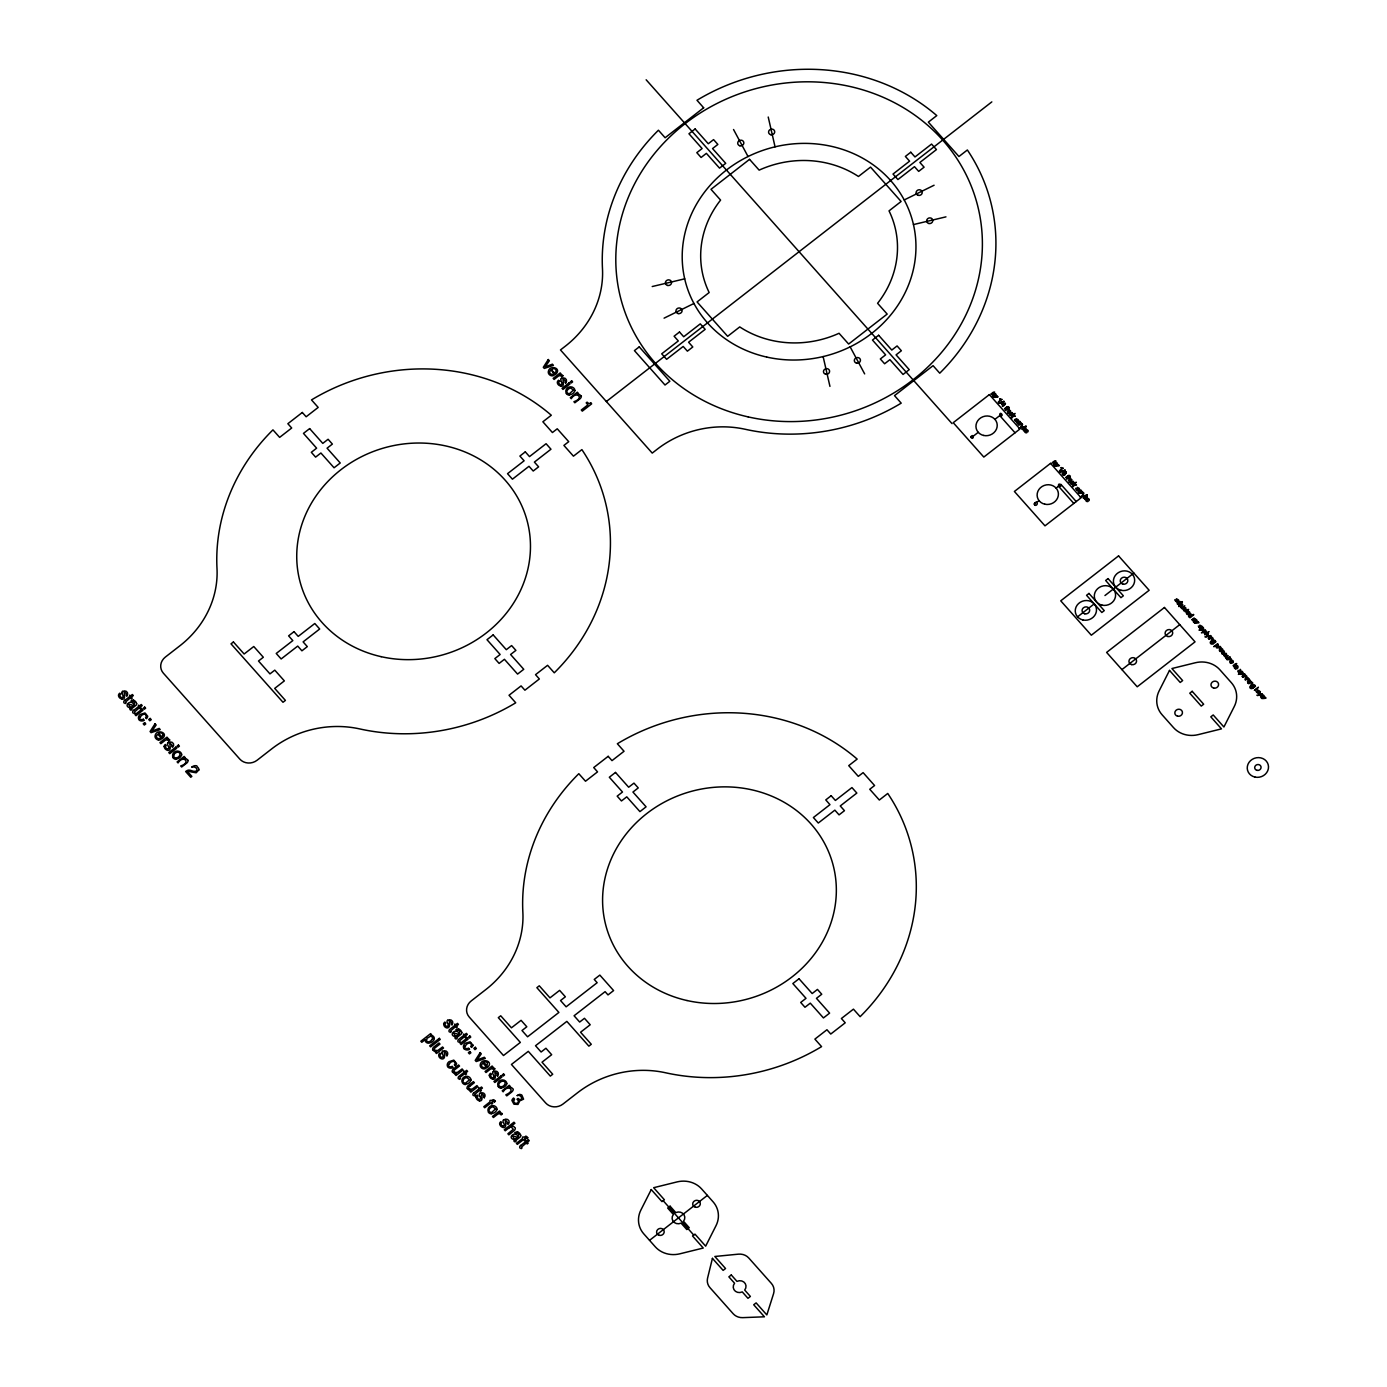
<?xml version="1.0" encoding="UTF-8"?>
<svg xmlns="http://www.w3.org/2000/svg" width="1387" height="1387" viewBox="0 0 1387 1387"><rect width="100%" height="100%" fill="white"/><g stroke="black" fill="none" stroke-linecap="round" stroke-linejoin="round"><path stroke-width="1.5" d="M1223.923 653.468L1222.086 654.075L1221.808 651.942M1240.29 671.845L1238.383 672.418L1238.158 670.32M1251.334 686.409L1252.756 687.675L1250.71 687.519M1184.047 608.39L1185.66 607.627L1186.093 609.587M1066.17 472.69L1064.661 472.135L1065.909 473.088M1070.088 478.74L1069.134 477.874L1066.482 479L1070.348 475.984L1069.55 477.527M1221.878 652.861L1222.675 653.797M1224.027 655.132L1224.808 656.19M1238.227 671.239L1239.024 672.175M1211.753 641.765L1213.174 643.169L1211.128 643.013M125.506 702.03L130.378 697.852L131.28 698.857L132.233 698.112L131.349 697.106L133.308 695.58L132.354 694.523L130.395 696.049L129.65 695.199L129.442 696.794L124.778 700.418M134.4 712.016L139.272 707.855L140.156 708.861L141.127 708.098L140.243 707.11L142.202 705.584L141.249 704.509L139.289 706.035L138.527 705.185L138.319 706.781L133.672 710.404M474.631 1094.516L479.503 1090.338L480.405 1091.344L481.358 1090.598L480.474 1089.593L482.433 1088.067L481.48 1087.009L479.521 1088.535L478.775 1087.685L478.567 1089.28L473.903 1092.904M521.425 1147.136L526.314 1142.957L527.199 1143.963L528.17 1143.217L527.285 1142.212L529.245 1140.686L528.291 1139.629L526.332 1141.154L525.569 1140.305L525.361 1141.9L520.714 1145.523M1008.904 409.997L1007.968 409.113L1005.298 410.223L1009.164 407.223L1008.384 408.766M1064.054 472.1L1066.343 471.684L1065.701 473.782M1065.199 474.285C1064.384 477.631 1059.599 472.551 1064.106 472.534M1180.666 602.582L1182.053 601.577M1192.04 615.36L1193.427 614.372M1183.25 609.292L1184.03 610.367M1200.847 629.542L1199.044 630.166L1202.962 627.115M1203.222 632.212L1201.419 632.836L1205.338 629.785M1215.532 646.065L1213.746 646.689L1217.665 643.637M1240.186 673.77L1238.4 674.394L1242.319 671.36M198.757 769.976L196.191 772.784L191.198 771.935A5.531 5.063 -15.6 0 0 187.765 771.553M1189.283 613.019L1187.653 612.135L1189.231 613.106M1222.224 650.07L1220.647 649.133L1222.19 650.156M1181.065 606.691C1181.343 610.245 1188.902 601.629 1181.828 608.685M1226.351 657.594C1226.628 661.148 1234.17 652.531 1227.114 659.588M1020.503 427.473L1022.566 424.301L1021.491 423.711M1081.669 496.234L1083.75 493.061L1082.484 495.991L1085.778 495.367L1084.079 495.957M1206.395 636.46L1208.476 633.287L1207.21 636.217L1210.504 635.575L1206.759 636.876A7.975 7.299 -15.6 0 1 1205.684 637.188L1204.904 636.806M1258.304 694.818L1260.384 691.645L1259.119 694.575L1262.413 693.933L1260.714 694.54M1004.517 408.784L1006.615 407.102M1065.684 477.561L1067.782 475.862M1184.949 611.632L1187.047 609.933M1233.06 665.725L1235.176 664.026M1241.14 671.36L1240.377 669.332L1239.267 670.84M1008.765 410.24C1004.223 414.002 1011.955 410.101 1008.678 408.801M1069.932 479C1065.268 482.884 1073.209 478.862 1069.81 477.561M1183.163 608.512L1183.752 610.8L1185.053 609.274M1226.888 655.392L1226.212 653.346L1225.033 654.855M1212.273 639.355C1208.458 643.967 1216.104 637.76 1211.735 637.708M1246.167 677.463C1242.44 682.144 1249.843 675.902 1245.682 675.816M1248.525 680.115C1244.832 684.537 1252.305 678.572 1248.057 678.486M1251.906 683.808C1248.161 688.455 1255.547 682.265 1251.421 682.213M1224.756 653L1224.027 650.936L1222.901 652.462M1223.941 654.335L1224.582 656.658L1225.761 654.976M1016.22 421.804L1018.283 419.741L1016.03 418.579M1077.387 490.565L1079.45 488.519L1077.266 487.305M1261.858 697.592L1261.407 695.858L1263.141 697.609M125.211 703.573L126.148 702.845M133.187 705.723L132.233 706.468A2.237 2.046 -15.6 0 1 130.014 706.902L128.506 704.18L131.852 704.925A4.421 4.04 -15.6 0 0 133.169 705.758M131.748 708.618L135.787 705.48A2.219 2.028 -15.6 0 0 136.689 703.504M131.99 709.607L130.985 710.196M561.787 376.848L563.035 375.877M134.106 713.559L135.024 712.849M168.555 741.074L169.803 740.103M606.344 401.519L991.826 101.892M184.02 758.221L185.008 757.441L184.124 756.435L177.103 761.896L178.039 762.954C183.032 754.528 191.666 762.607 180.691 765.936L181.645 767.011L186.153 763.509A3.988 3.641 -15.6 0 0 188.129 760.18M993.369 392.192L990.942 394.081L994.115 393.024M997.218 395.798C987.163 398.26 1001.587 397.15 997.357 396.543M1001.986 399.369L998.241 402.282L1000.495 399.768L999.802 398.988M1006.997 406.79L1008.158 406.616L1007.378 407.223M1005.159 408.94L1006.997 407.518M972.218 437.009L978.234 432.328M994.93 419.342L1000.963 414.661M1021.387 422.966L1018.578 425.15L1022.41 424.249L1021.3 427.231L1024.612 426.589L1020.728 427.942A3.381 3.086 -15.6 0 1 1018.994 428.288M1054.536 460.969L1052.109 462.842L1055.282 461.802M1058.385 464.558C1047.22 467.471 1063.292 465.703 1058.524 465.304M1063.153 468.147L1059.408 471.06L1061.679 468.546L1060.968 467.748M1068.181 475.568L1069.342 475.377L1068.545 475.984M1066.326 477.717L1068.163 476.296M1034.529 504.764C1033.159 502.493 1037.597 501.643 1037.337 503.793C1035.742 508.006 1030.662 502.666 1039.418 501.088M1056.114 488.12L1060.916 484.375L1076.225 501.574M1082.571 491.744C1072.619 494.223 1086.749 493.096 1082.744 492.489M430.611 1035.378L431.548 1034.65L430.629 1033.627L420.833 1041.238L421.787 1042.296L425.358 1039.504A4.248 3.884 -15.6 0 0 425.22 1040.666A3.467 3.173 -15.6 0 0 429.71 1042.955L431.652 1042.157A9.969 9.12 -15.6 0 0 432.432 1041.568A5.115 4.681 -15.6 0 0 434.287 1038.984A3.676 3.363 -15.6 0 0 430.611 1035.326M450.342 1032.431L451.278 1031.72M457.363 1035.343L458.317 1034.598A4.421 4.04 -15.6 0 1 456.999 1033.766L453.688 1033.003L455.161 1035.742A2.237 2.046 -15.6 0 0 457.381 1035.361M456.878 1037.493L460.935 1034.338A2.219 2.028 -15.6 0 0 461.836 1032.379M457.138 1038.464L456.063 1039.019M459.236 1042.435L460.172 1041.706M459.513 1079.398L460.449 1078.67M469.69 1086.333L474.354 1082.71L473.383 1081.635L468.615 1085.345A3.363 3.086 -15.6 0 0 467.055 1088.57M493.703 1069.949L494.934 1068.978M1077.526 616.868L1094.204 603.9M1104.954 595.543L1133.855 573.074M474.337 1096.059L475.273 1095.331M494.344 1102.058L495.419 1101.209M511.283 1092.367L506.775 1095.869L505.822 1094.811C517.143 1089.939 507.226 1084.218 503.169 1091.812L502.233 1090.771L509.254 1085.31L510.139 1086.298L509.15 1087.079A3.953 3.606 -15.6 0 1 512.479 1088.518M517.056 1099.197L518.097 1098.383M501.106 1114.923L502.337 1113.952M1176.592 601.889L1178.569 599.947L1176.384 598.733M1178.551 604.992L1182.418 601.975M1178.742 605.894L1182.279 603.865L1178.777 606.552M508.96 1127.891L505.232 1130.786L504.296 1129.746L513.97 1122.222L514.906 1123.279L511.318 1126.071A4.074 3.728 -15.6 0 1 514.646 1127.319M1181.377 606.362C1186.249 602.652 1177.546 606.622 1181.447 607.974M1187.445 609.639L1188.607 609.465L1187.809 610.072M1185.59 611.788L1187.428 610.367M516.311 1138.259L517.264 1137.513A4.421 4.04 -15.6 0 1 515.947 1136.681L512.635 1135.918L514.109 1138.658A2.237 2.046 -15.6 0 0 516.328 1138.276M515.825 1140.409L519.882 1137.253A2.219 2.028 -15.6 0 0 520.766 1135.294M1121.927 669.609L1179.748 624.653M516.085 1141.38L515.01 1141.934M1189.925 617.787L1193.791 614.77M1194.19 617.961L1191.762 619.85L1194.935 618.793M526.921 1138.692L527.996 1137.843M1198.039 621.567C1188.364 624.029 1202.165 622.954 1198.264 622.295M521.148 1148.679L522.067 1147.951M1200.067 628.259L1202.026 626.265L1199.79 625.156M1211.77 636.997L1208.961 639.182L1211.042 638.297M1213.382 643.707L1215.931 641.713M1220.092 646.342C1209.897 648.891 1224.34 647.712 1220.231 647.088M1226.645 657.265C1231.604 653.433 1222.866 657.49 1226.715 658.877M1230.512 658.062C1220.352 660.645 1234.829 659.414 1230.616 658.808M1235.557 663.732L1236.719 663.558L1235.938 664.165M1233.719 665.881L1235.557 664.46M1245.665 675.105L1242.856 677.289L1244.937 676.405M1248.04 677.775L1245.231 679.959L1247.294 679.075M1251.369 681.502L1248.56 683.687L1250.623 682.803M1252.964 688.212L1255.512 686.218M1257.662 693.015L1259.639 691.073L1257.454 689.859M1265.117 696.967C1255.235 699.481 1269.33 698.337 1265.308 697.713M649.549 1240.342L707.37 1195.403M1016.446 420.868L1015.145 420.694M1077.664 489.594L1076.277 489.438M1176.731 601.056L1175.361 600.814M1200.206 627.444L1198.853 627.219M1257.801 692.2L1256.414 691.957M134.4 704.804L134.504 702.238A2.202 2.028 -15.6 0 0 131.834 701.701M459.53 1033.662L459.721 1031.2M518.461 1136.594L518.669 1134.115M664.078 318.16L693.968 303.458M904.22 199.953L934.092 185.234M1010.967 414.765L1009.875 413.499L1012.163 413.395M1018.786 423.572L1017.694 422.289L1019.982 422.185M1026.363 432.085L1025.27 430.82L1027.559 430.716M1072.047 483.578L1071.076 482.225L1073.33 482.173M1079.866 492.368L1078.913 491.015L1081.149 490.963M1087.443 500.898L1086.489 499.545L1088.726 499.476M1083.854 496.043L1081.895 496.702A3.381 3.086 -15.6 0 1 1080.178 497.066M1260.488 694.61L1258.529 695.286A7.975 7.299 -15.6 0 1 1257.593 695.546L1256.847 695.199M501.435 1086.749C504.712 1086.662 507.313 1081.097 502.649 1081.028M652.219 286.537L684.71 278.839M913.461 224.573L945.969 216.857M134.123 704.908C131.019 697.904 122.281 706.833 130.586 707.838M459.253 1033.766C456.323 1026.917 447.325 1035.552 455.716 1036.696A1.786 1.63 -15.6 0 0 455.231 1038.638M518.201 1136.681C515.357 1129.885 506.238 1138.502 514.664 1139.611M466.795 1077.37L469.465 1079.832L465.599 1083.091A2.375 2.167 -15.6 0 1 463.033 1080.386M1178.551 604.316C1175.292 605.009 1178.725 598.785 1180.684 602.218M1189.925 617.111C1186.544 617.735 1190.185 611.615 1192.057 615.013M1015.735 421.371L1014.573 419.498L1016.966 420.105M1077.023 490.131L1075.723 488.311L1078.132 488.865M1176.089 601.577L1174.841 599.739L1177.251 600.294M1199.478 627.947L1198.333 626.074L1200.726 626.681M1257.159 692.702L1255.911 690.882L1258.321 691.437M560.955 386.193C566.659 387.06 559.793 374.282 565.393 381.13A1.786 1.63 -15.6 0 1 564.89 382.049L565.775 383.037M122.108 699.135C127.847 699.967 120.894 687.276 126.564 694.089A1.786 1.63 -15.6 0 1 126.044 694.991L126.928 695.997M1187.601 614.181L1187.272 612.413L1188.954 614.198A4.456 4.074 -15.6 0 0 1189.457 613.782M1220.56 651.214L1220.213 649.445L1221.912 651.249A4.456 4.074 -15.6 0 0 1222.398 650.815M1230.98 662.951L1230.65 661.166L1232.332 662.969A4.456 4.074 -15.6 0 0 1232.818 662.535M167.567 750.419C173.635 751.078 166.561 738.439 172.161 745.46A1.786 1.63 -15.6 0 1 171.659 746.275L172.543 747.264A3.259 2.982 -15.6 0 0 168.278 742.756M492.714 1079.277C498.887 1079.901 491.535 1067.47 497.309 1074.231A1.786 1.63 -15.6 0 1 496.789 1075.133L497.673 1076.139M479.382 1100.949C485.554 1101.555 478.203 1089.124 483.976 1095.886A1.786 1.63 -15.6 0 1 483.474 1096.805L484.358 1097.793M503.082 1127.579C509.15 1128.29 502.111 1115.581 507.659 1122.62A1.786 1.63 -15.6 0 1 507.157 1123.435L508.041 1124.441A3.259 2.982 -15.6 0 0 503.776 1119.916M511.352 1126.938L513.259 1129.33L507.885 1133.768L508.838 1134.843L513.346 1131.341A3.936 3.606 -15.6 0 0 515.288 1127.96M167.584 749.136L169.075 747.957A6.918 6.328 -15.6 0 0 168.625 746.917L168.087 745.773A6.311 5.773 -15.6 0 1 167.498 744.212A2.028 1.855 -15.6 0 1 168.139 742.565M503.082 1126.313L504.573 1125.256A6.918 6.328 -15.6 0 0 504.122 1124.077L503.585 1122.95A6.311 5.773 -15.6 0 1 503.013 1121.389A2.028 1.855 -15.6 0 1 503.637 1119.725M560.729 384.892L562.307 383.852A6.918 6.328 -15.6 0 0 561.856 382.673L561.319 381.546M121.883 697.834L123.46 696.811A6.918 6.328 -15.6 0 0 123.01 695.633L122.472 694.506A6.311 5.773 -15.6 0 1 121.883 692.945M492.645 1077.976L494.205 1076.953A6.918 6.328 -15.6 0 0 493.772 1075.775L493.235 1074.648A6.311 5.773 -15.6 0 1 492.645 1073.087A2.028 1.855 -15.6 0 1 493.269 1071.423M1203.5 627.86L1203.604 630.357L1200.83 630.01M1205.875 630.53L1206.049 632.957L1203.188 632.68M1218.202 644.383L1218.375 646.827L1215.515 646.498M1242.839 672.106L1242.943 674.602L1240.169 674.238M446.943 1026.675L448.59 1025.617A6.918 6.328 -15.6 0 0 448.157 1024.49L447.62 1023.363M479.226 1099.631L480.89 1098.625A6.918 6.328 -15.6 0 0 480.439 1097.446L479.902 1096.302M435.119 1050.323L437.703 1050.548L442.574 1046.977L443.511 1048.035L436.472 1053.496L435.587 1052.508L436.645 1051.71A3.207 2.93 -15.6 0 1 433.75 1050.791A5.045 4.612 -15.6 0 1 433.385 1050.358L433.091 1049.855M454.676 1072.29L457.259 1072.532L462.114 1068.961L463.05 1070.018L456.028 1075.48L455.144 1074.474L456.184 1073.694A3.207 2.93 -15.6 0 1 453.306 1072.775A5.045 4.612 -15.6 0 1 452.942 1072.342L452.63 1071.839M469.5 1088.951L472.083 1089.194L476.937 1085.622L477.874 1086.68L470.852 1092.141L469.968 1091.136L471.008 1090.355A3.207 2.93 -15.6 0 1 468.13 1089.436A5.045 4.612 -15.6 0 1 467.766 1089.003L467.54 1088.656M999.819 415.684C1005.35 417.123 999.229 409.806 999.75 415.597L1015.041 432.796M518.669 1099.059C523.87 1101.59 521.616 1093.806 517.195 1095.574M1058.524 486.248C1064.314 487.808 1057.796 480.613 1058.524 486.248L1073.815 503.446M460.224 1078.462L459.981 1077.352L464.697 1073.694L465.581 1074.682L466.535 1073.937L465.651 1072.931L467.61 1071.405L466.673 1070.348L464.714 1071.874L463.952 1071.024L463.743 1072.619L459.097 1076.243A2.167 1.976 -15.6 0 0 458.421 1078.861M555.546 369.358C557.938 372.236 552.824 375.062 552.009 369.341A2.67 2.445 -15.6 0 1 555.632 369.271M487.461 1062.459L487.01 1065.909L483.924 1062.425M994.479 392.746L994.167 392.278A3.589 3.277 -15.6 0 1 994.583 391.984M1055.646 461.507L1055.334 461.056A3.589 3.277 -15.6 0 1 1055.767 460.744M646.151 79.787L952.019 423.624M590.914 403.028L591.66 403.86L582.297 411.141L581.292 410.015L587.949 404.831L586.198 402.871L587.1 402.161A7.299 6.675 -15.6 0 0 588.903 403.496A3.103 2.843 -15.6 0 0 590.862 402.958M551.038 370.034L555.251 374.525A11.131 10.194 -15.6 0 0 556.603 373.346C561.042 367.451 549.165 364.85 548.333 371.612A3.953 3.606 -15.6 0 0 549.131 374.351A5.271 4.82 -15.6 0 0 549.998 375.114A3.988 3.641 -15.6 0 0 551.766 375.808A3.866 3.537 -15.6 0 0 554.124 375.288L553.205 374.23M559.446 381.269L558.545 380.246A3.554 3.242 -15.6 0 0 557.314 382.24A4.317 3.953 -15.6 0 0 560.833 386.002M663.159 1200.674L693.743 1235.054M452.058 1024.854L451.174 1023.866A1.786 1.63 -15.6 0 0 451.677 1023.034C446.25 1015.683 452.717 1027.663 447.099 1027.992A4.317 3.953 -15.6 0 1 443.788 1024.057M456.184 1029.726L457.069 1030.714M482.953 1063.136L487.166 1067.626A11.131 10.194 -15.6 0 0 488.519 1066.447C492.922 1060.535 481.098 1057.986 480.249 1064.713A3.953 3.606 -15.6 0 0 481.029 1067.453A5.271 4.82 -15.6 0 0 481.913 1068.215A3.988 3.641 -15.6 0 0 483.682 1068.892A3.866 3.537 -15.6 0 0 486.039 1068.389L485.103 1067.331A2.531 2.306 -15.6 0 1 481.584 1064.904A4.04 3.693 -15.6 0 1 482.971 1063.17M469.413 1049.161L468.511 1048.121A2.479 2.271 -15.6 0 1 464.576 1046.006M491.362 1074.353L490.461 1073.347A3.554 3.242 -15.6 0 0 489.23 1075.341M191.874 766.994C198.116 765.763 199.416 773.929 191.233 770.583A5.999 5.479 -15.6 0 0 188.129 770.201A7.178 6.554 -15.6 0 0 185.65 771.519L190.747 777.257L191.857 776.391L187.8 771.813M131.921 701.839L131.054 700.868A2.843 2.601 -15.6 0 1 133.551 700.088M447.013 1055.836L446.129 1054.831A1.786 1.63 -15.6 0 0 446.631 1054.016C441.031 1046.717 447.758 1058.784 442.21 1058.992A4.317 3.953 -15.6 0 1 438.725 1055.039A3.554 3.242 -15.6 0 1 439.8 1053.045L440.702 1054.051A2.289 2.098 -15.6 0 0 440.008 1055.022A2.878 2.635 -15.6 0 0 441.933 1057.535L443.545 1056.582A6.918 6.328 -15.6 0 0 443.094 1055.472L442.557 1054.345A6.311 5.773 -15.6 0 1 441.985 1052.785M515.132 1132.642L516.016 1133.63M146.467 718.587L145.548 717.564A2.774 2.549 -15.6 0 0 146.276 716.316A2.185 1.994 -15.6 0 0 145.687 714.929M455.283 1065.771L454.381 1064.748A2.774 2.549 -15.6 0 0 455.092 1063.482A2.185 1.994 -15.6 0 0 454.52 1062.113M143.381 719.264L144.283 720.286A4.144 3.797 -15.6 0 1 139.012 719.87A4.352 3.988 -15.6 0 1 140.208 714.496L144.959 712.953L147.733 716.247A3.797 3.467 -15.6 0 1 146.398 718.518M452.197 1066.447L453.116 1067.47A4.144 3.797 -15.6 0 1 447.845 1067.054A4.352 3.988 -15.6 0 1 449.041 1061.679L453.792 1060.136L456.566 1063.43A3.797 3.467 -15.6 0 1 455.231 1065.701M562.758 375.513L562.775 375.548A2.323 2.115 -15.6 0 0 561.267 374.802M494.674 1068.614L494.691 1068.631A2.323 2.115 -15.6 0 0 493.183 1067.903A3.918 3.572 -15.6 0 0 491.778 1067.938L492.992 1067.019L492.108 1066.031L485.086 1071.492L486.022 1072.532L490.062 1069.394A2.462 2.254 -15.6 0 1 493.495 1069.516M502.094 1113.605L502.077 1113.588A2.323 2.115 -15.6 0 0 500.586 1112.877A3.918 3.572 -15.6 0 0 499.181 1112.911L500.395 1111.993L499.511 1111.004L492.489 1116.466L493.425 1117.506L497.465 1114.368A2.462 2.254 -15.6 0 1 500.898 1114.489M169.561 739.774L169.543 739.739A2.323 2.115 -15.6 0 0 168.052 739.028A3.918 3.572 -15.6 0 0 166.648 739.063L167.862 738.161L166.977 737.156L159.938 742.617L160.875 743.675L164.914 740.537A2.462 2.254 -15.6 0 1 168.364 740.641M426.641 1040.909L426.971 1038.343L430.421 1036.297A2.098 1.924 -15.6 0 1 431.981 1036.748A2.947 2.705 -15.6 0 1 432.449 1037.285M733.532 129.494L748.044 156.54M850.144 346.854L864.656 373.901M580.772 395.954L580.477 395.468A3.953 3.606 -15.6 0 0 577.235 393.943L578.24 393.214L577.339 392.209L570.317 397.67L571.253 398.728C575.709 390.631 585.383 397.774 573.906 401.71L574.859 402.785L579.367 399.265A3.988 3.641 -15.6 0 0 581.361 395.936M187.557 760.197L187.262 759.695A3.953 3.606 -15.6 0 0 184.02 758.169M768.225 117.028L775.056 146.831M823.115 356.563L829.946 386.384M459.513 1040.857L464.402 1036.713L465.304 1037.719L466.257 1036.973L465.373 1035.968L467.332 1034.442L466.379 1033.384L464.42 1034.91L463.674 1034.061L463.466 1035.656L458.802 1039.262A2.167 1.976 -15.6 0 0 458.143 1041.897M450.636 1030.853L455.508 1026.727L456.41 1027.732L457.363 1026.969L456.479 1025.981L458.438 1024.456L457.502 1023.381L455.525 1024.906L454.78 1024.057L454.572 1025.652L449.925 1029.275A2.167 1.976 -15.6 0 0 449.249 1031.893M472.88 1045.122L470.106 1041.828L465.304 1043.284A4.352 3.988 -15.6 0 0 464.038 1048.763M1062.858 468.182A2.028 1.855 -15.6 0 1 1061.263 467.523M1072.636 484.184A1.734 1.595 -15.6 0 1 1070.383 482.815A1.734 1.595 -15.6 0 1 1072.498 481.098A1.734 1.595 -15.6 0 1 1073.642 483.352M1080.456 492.974A1.734 1.595 -15.6 0 1 1078.202 491.605A1.734 1.595 -15.6 0 1 1080.317 489.888A1.734 1.595 -15.6 0 1 1081.461 492.142M1088.032 501.487A1.734 1.595 -15.6 0 1 1085.796 500.118A1.734 1.595 -15.6 0 1 1087.893 498.401A1.734 1.595 -15.6 0 1 1089.038 500.672M1001.691 399.404A2.028 1.855 -15.6 0 1 1000.079 398.762M1011.452 415.406A1.734 1.595 -15.6 0 1 1009.216 414.037A1.734 1.595 -15.6 0 1 1011.331 412.32A1.734 1.595 -15.6 0 1 1012.475 414.592M1019.272 424.197A1.734 1.595 -15.6 0 1 1017.035 422.827A1.734 1.595 -15.6 0 1 1019.15 421.111A1.734 1.595 -15.6 0 1 1020.295 423.382M1026.848 432.727A1.734 1.595 -15.6 0 1 1024.612 431.357A1.734 1.595 -15.6 0 1 1026.727 429.641A1.734 1.595 -15.6 0 1 1027.871 431.894M1261.789 698.008A1.768 1.612 -15.6 0 1 1260.766 695.893A1.768 1.612 -15.6 0 1 1263.176 694.974A1.768 1.612 -15.6 0 1 1263.869 697.228M1263.644 697.193A4.456 4.074 -15.6 0 1 1263.141 697.609M1251.733 686.27A1.786 1.63 -15.6 0 1 1255.114 685.542M1252.842 688.108A1.768 1.612 -15.6 0 1 1250.034 686.322M1230.98 663.367A1.768 1.612 -15.6 0 1 1229.94 661.235A1.768 1.612 -15.6 0 1 1232.349 660.333A1.768 1.612 -15.6 0 1 1233.043 662.587M1220.543 651.647A1.768 1.612 -15.6 0 1 1219.52 649.515A1.768 1.612 -15.6 0 1 1221.93 648.613A1.768 1.612 -15.6 0 1 1222.623 650.867M1212.134 641.765A1.786 1.63 -15.6 0 1 1215.515 641.054M1213.244 643.603A1.768 1.612 -15.6 0 1 1210.452 641.817M1187.601 614.597A1.768 1.612 -15.6 0 1 1186.561 612.482A1.768 1.612 -15.6 0 1 1188.971 611.563A1.768 1.612 -15.6 0 1 1189.665 613.817M551.072 370.069A4.04 3.693 -15.6 0 0 549.685 371.803A2.531 2.306 -15.6 0 0 553.153 374.161M561.267 374.837A3.918 3.572 -15.6 0 0 559.863 374.837L561.076 373.918L560.192 372.93L553.17 378.391L554.106 379.449L558.146 376.293A2.462 2.254 -15.6 0 1 561.579 376.414M559.481 381.286A2.289 2.098 -15.6 0 0 558.753 382.223A2.878 2.635 -15.6 0 0 560.695 384.736M561.492 378.512A3.259 2.982 -15.6 0 1 565.636 382.916M561.354 378.322A2.028 1.855 -15.6 0 0 560.764 379.969A6.311 5.773 -15.6 0 0 561.354 381.529M566.451 393.475A4.646 4.248 -15.6 0 1 569.017 387.077A4.646 4.248 -15.6 0 1 574.998 390.649M574.807 390.666A5.548 5.08 -15.6 0 1 569.398 394.758M569.381 395.156A4.23 3.866 -15.6 0 1 566.312 393.561M121.848 697.696A2.878 2.635 -15.6 0 1 119.923 695.182A2.289 2.098 -15.6 0 1 120.634 694.246L119.715 693.205A3.554 3.242 -15.6 0 0 118.484 695.199A4.317 3.953 -15.6 0 0 122.004 698.961M122.663 691.472A3.259 2.982 -15.6 0 1 126.789 695.875M121.917 692.928A2.028 1.855 -15.6 0 1 122.524 691.281M124.119 703.036A2.167 1.976 -15.6 0 1 124.691 700.296M130.083 709.78A1.786 1.63 -15.6 0 1 130.569 707.821M133.516 700.262A4.889 4.473 -15.6 0 1 136.55 703.538M132.996 713.022A2.167 1.976 -15.6 0 1 133.585 710.283M143.312 719.194A2.479 2.271 -15.6 0 1 139.446 717.131M140.33 717.27A4.23 3.866 -15.6 0 1 145.93 714.426M158.534 740.034A3.988 3.641 -15.6 0 1 156.783 739.34A5.271 4.82 -15.6 0 1 155.916 738.56A3.953 3.606 -15.6 0 1 155.084 735.838C155.985 728.834 167.862 732.18 163.441 737.485A11.131 10.194 -15.6 0 1 162.019 738.734L157.823 734.26A4.04 3.693 -15.6 0 0 156.454 736.029A2.531 2.306 -15.6 0 0 159.938 738.387L160.892 739.496A3.866 3.537 -15.6 0 1 158.551 739.93M164.099 746.466A3.554 3.242 -15.6 0 1 165.33 744.49L166.232 745.495A2.289 2.098 -15.6 0 0 165.521 746.449A2.878 2.635 -15.6 0 0 167.463 748.963M167.619 750.228A4.317 3.953 -15.6 0 1 164.255 746.466M173.219 757.701A4.646 4.248 -15.6 0 1 175.802 751.321A4.646 4.248 -15.6 0 1 181.784 754.875M181.576 754.892A5.548 5.08 -15.6 0 1 176.184 758.984M176.166 759.4A4.23 3.866 -15.6 0 1 173.098 757.787M173.739 755.187A2.375 2.167 -15.6 0 0 176.305 757.839C179.651 757.909 182.044 752.118 177.519 752.153A4.802 4.386 -15.6 0 0 173.67 755.169M191.943 767.063A4.681 4.282 -15.6 0 1 196.919 765.884M197.266 766.907A4.386 4.022 -15.6 0 1 198.93 769.976M443.615 1024.057A3.554 3.242 -15.6 0 1 444.863 1022.08L445.747 1023.086A2.289 2.098 -15.6 0 0 445.054 1024.039A2.878 2.635 -15.6 0 0 446.978 1026.553M447.793 1020.329A3.259 2.982 -15.6 0 1 451.919 1024.733M447.654 1020.156A2.028 1.855 -15.6 0 0 447.047 1021.803A6.311 5.773 -15.6 0 0 447.637 1023.346M456.964 1030.558A2.202 2.028 -15.6 0 1 459.825 1030.974M456.236 1029.778A2.843 2.601 -15.6 0 1 458.681 1028.946M458.646 1029.119A4.889 4.473 -15.6 0 1 461.698 1032.396M473.002 1045.139A3.797 3.467 -15.6 0 1 471.545 1047.393L470.678 1046.439A2.774 2.549 -15.6 0 0 471.407 1045.174A2.185 1.994 -15.6 0 0 470.834 1043.804M469.534 1049.318A4.144 3.797 -15.6 0 1 464.16 1048.728M465.46 1046.145A4.23 3.866 -15.6 0 1 471.06 1043.284M483.959 1062.477A2.67 2.445 -15.6 0 1 487.548 1062.373M491.379 1074.388A2.289 2.098 -15.6 0 0 490.669 1075.324A2.878 2.635 -15.6 0 0 492.593 1077.838M493.408 1071.614A3.259 2.982 -15.6 0 1 497.534 1076.017M492.749 1079.103A4.317 3.953 -15.6 0 1 489.403 1075.341M498.366 1086.576A4.646 4.248 -15.6 0 1 500.932 1080.178A4.646 4.248 -15.6 0 1 506.914 1083.732M506.723 1083.767A5.548 5.08 -15.6 0 1 501.314 1087.841M501.296 1088.258A4.23 3.866 -15.6 0 1 498.228 1086.645M501.435 1086.714A2.375 2.167 -15.6 0 1 498.869 1084.045A4.802 4.386 -15.6 0 1 502.666 1081.132M513.277 1089.038A3.988 3.641 -15.6 0 1 511.231 1092.28M513.45 1100.446A4.421 4.04 -15.6 0 1 514.577 1099.163L513.571 1098.036A4.49 4.109 -15.6 0 0 511.907 1100.428L513.953 1104.208L517.992 1104.416L519.709 1100.879L523.575 1099.163L521.876 1095.123A3.207 2.947 -15.6 0 0 519.293 1094.534M517.42 1099.648A4.109 3.762 -15.6 0 1 518.443 1101.382M518.634 1101.434A2.479 2.271 -15.6 0 1 515.635 1103.306A2.479 2.271 -15.6 0 1 513.849 1100.55M517.212 1095.591A4.681 4.282 -15.6 0 1 519.293 1094.534M432.068 1038.984A4.022 3.676 -15.6 0 1 426.78 1041.689M432.484 1037.268A2.202 2.011 -15.6 0 1 432.588 1039.088M434.46 1050.115A2.133 1.959 -15.6 0 1 435.293 1047.67L439.974 1044.064L439.02 1042.989L434.235 1046.7A3.363 3.086 -15.6 0 0 432.692 1049.942M442.748 1051.311A3.259 2.982 -15.6 0 1 446.874 1055.715M442.002 1052.768A2.028 1.855 -15.6 0 1 442.609 1051.121M452.145 1066.378A2.479 2.271 -15.6 0 1 448.261 1064.314M449.163 1064.453A4.23 3.866 -15.6 0 1 454.763 1061.61M454.017 1072.082A2.133 1.959 -15.6 0 1 454.832 1069.637L459.53 1066.048L458.577 1064.973L453.792 1068.683A3.363 3.086 -15.6 0 0 452.231 1071.908M471.06 1080.092A4.646 4.248 -15.6 0 0 465.096 1076.537A4.646 4.248 -15.6 0 0 462.512 1082.918A4.23 3.866 -15.6 0 0 465.443 1084.617M470.869 1080.109A5.548 5.08 -15.6 0 1 465.477 1084.201M462.963 1080.386A4.802 4.386 -15.6 0 1 466.812 1077.474M468.841 1088.743A2.133 1.959 -15.6 0 1 469.656 1086.298M473.244 1095.522A2.167 1.976 -15.6 0 1 473.817 1092.783M475.897 1096.996A3.554 3.242 -15.6 0 1 477.145 1095.019L478.03 1096.025A2.289 2.098 -15.6 0 0 477.336 1096.978A2.878 2.635 -15.6 0 0 479.261 1099.492M480.075 1093.285A3.259 2.982 -15.6 0 1 484.202 1097.689M479.937 1093.095A2.028 1.855 -15.6 0 0 479.347 1094.742A6.311 5.773 -15.6 0 0 479.937 1096.285M479.417 1100.758A4.317 3.953 -15.6 0 1 476.07 1096.996M494.951 1100.793A2.653 2.427 -15.6 0 0 493.321 1099.683A2.895 2.653 -15.6 0 0 491.934 1100.446L490.01 1100.394L489.854 1101.989L483.803 1106.705L484.722 1107.745L490.79 1103.029L491.726 1104.087L492.662 1103.358L491.865 1102.214A8.963 8.201 -15.6 0 1 493.217 1101.278L493.685 1101.382A2.618 2.393 -15.6 0 1 494.136 1101.798M488.588 1112.235A4.646 4.248 -15.6 0 1 491.154 1105.838A4.646 4.248 -15.6 0 1 497.135 1109.409M496.945 1109.427A5.548 5.08 -15.6 0 1 491.535 1113.501M491.518 1113.917A4.23 3.866 -15.6 0 1 488.449 1112.305M499.597 1123.643A3.554 3.242 -15.6 0 1 500.828 1121.65L501.73 1122.655A2.289 2.098 -15.6 0 0 501.036 1123.626A2.878 2.635 -15.6 0 0 502.961 1126.14M503.117 1127.406A4.317 3.953 -15.6 0 1 499.753 1123.643M509.064 1127.978A3.624 3.311 -15.6 0 1 511.335 1126.799M514.178 1141.553A1.786 1.63 -15.6 0 1 514.646 1139.611M515.912 1133.474A2.202 2.028 -15.6 0 1 518.773 1133.89M515.184 1132.694A2.843 2.601 -15.6 0 1 517.628 1131.861M517.594 1132.035A4.889 4.473 -15.6 0 1 520.628 1135.312M525.864 1136.369A2.895 2.653 -15.6 0 0 524.529 1137.08L522.604 1137.028L522.448 1138.623L516.397 1143.339L517.316 1144.379L523.384 1139.663L524.321 1140.721L525.24 1139.993L524.459 1138.848A8.963 8.201 -15.6 0 1 525.794 1137.912L526.28 1138.016A2.618 2.393 -15.6 0 1 526.731 1138.45M525.916 1136.317A2.653 2.427 -15.6 0 1 527.545 1137.444M520.038 1148.141A2.167 1.976 -15.6 0 1 520.628 1145.402M970.675 437.009C973.674 441.707 974.506 432.397 970.709 436.801M1064.644 473.886C1063.864 470.713 1061.402 476.209 1064.644 474.025M1214.839 641.418C1213.209 638.072 1211.111 645.215 1214.839 641.557M1254.42 685.906C1252.756 690.154 1250.745 683.548 1254.42 685.958M992.971 395.468C996.768 398.069 994.947 391.099 992.988 395.416M1054.155 464.246C1057.917 466.83 1056.166 459.912 1054.172 464.142M1193.808 621.237C1197.709 623.769 1195.646 616.851 1193.808 621.237M1234.811 667.338C1238.539 669.956 1236.805 662.951 1234.811 667.286M1180.25 602.513C1178.326 606.951 1176.696 600.068 1180.25 602.513M1191.624 615.308C1189.821 619.746 1187.966 612.967 1191.624 615.308M1201.229 629.577C1204.956 631.883 1202.997 625.502 1201.246 629.507M1203.604 632.229C1207.227 634.605 1205.598 628.103 1203.621 632.108M1215.931 646.099C1219.693 648.336 1217.595 642.129 1215.948 645.978M1240.585 673.805C1244.139 676.215 1242.648 669.626 1240.602 673.683M495.558 1108.854L491.813 1112.357A2.375 2.167 -15.6 0 1 489.108 1109.704A4.802 4.386 -15.6 0 1 492.888 1106.791L495.558 1108.854M573.42 390.094L569.537 393.648A2.375 2.167 -15.6 0 1 566.971 390.943A4.802 4.386 -15.6 0 1 570.75 388.031L573.42 390.094M163.007 735.127L161.967 736.965L158.777 733.567A2.67 2.445 -15.6 0 1 162.418 733.515L163.007 735.127M1232.714 661.512L1231.032 660.888L1232.714 661.512M1263.54 696.153L1261.841 695.528L1263.54 696.153M712.433 1258.356L707.578 1278.103A12.379 11.321 -15.6 0 0 709.936 1287.621L733.151 1313.714A12.379 11.321 -15.6 0 0 742.686 1317.65L764.428 1316.8L753.713 1304.768L756.123 1302.896L766.838 1314.928L773.565 1293.672A12.379 11.321 -15.6 0 0 771.415 1283.443L748.789 1258.009A12.379 11.321 -15.6 0 0 738.421 1254.16L714.842 1256.483L725.54 1268.516L723.13 1270.388L712.433 1258.356M1013.446 416.048L1012.111 417.886C1008.332 416.88 1019.913 410.171 1012.718 415.493L1015.353 416.187L1013.446 416.048M1074.613 484.809L1073.278 486.646C1069.516 485.658 1081.097 478.931 1073.885 484.271L1076.52 484.947L1074.613 484.809M651.249 1189.578L640.898 1210.019A24.758 22.643 -15.6 0 0 643.811 1233.893L655.271 1246.792A24.758 22.643 -15.6 0 0 679.855 1253.813L703.244 1248.04L692.546 1235.99L694.956 1234.118L705.654 1246.167L716.004 1225.709A24.758 22.643 -15.6 0 0 713.091 1201.835L701.631 1188.954A24.758 22.643 -15.6 0 0 677.047 1181.915L653.658 1187.705L664.373 1199.738L661.963 1201.61L651.249 1189.578M1169.501 670.406L1159.151 690.865A24.758 22.643 -15.6 0 0 1162.063 714.738L1173.523 727.62A24.758 22.643 -15.6 0 0 1198.108 734.659L1221.496 728.868L1210.799 716.836L1213.209 714.964L1223.906 726.996L1234.257 706.555A24.758 22.643 -15.6 0 0 1231.344 682.681L1219.884 669.782A24.758 22.643 -15.6 0 0 1195.299 662.761L1171.911 668.534L1182.626 680.584L1180.216 682.456L1169.501 670.406M155.049 723.771L150.091 731.538L151.079 732.665L160.216 729.562L159.193 728.418L151.911 731.105L156.142 724.985L155.049 723.771M548.281 359.528L543.305 367.295L544.311 368.422L553.43 365.336L552.407 364.174L545.143 366.879L549.373 360.759L548.281 359.528M480.197 1052.629L475.221 1060.396L476.226 1061.523L485.346 1058.42L484.323 1057.275L477.041 1059.98L481.272 1053.86L480.197 1052.629M302.314 412.476L287.855 423.711L291.686 428.011L279.637 437.373L272.944 429.866A197.994 181.16 -15.6 0 0 216.996 568.462A98.997 90.588 -15.6 0 1 179.877 645.787L165.348 657.074A12.379 11.321 -15.6 0 0 163.354 673.163L239.83 759.122A12.379 11.321 -15.6 0 0 257.115 760.232L271.627 748.945A98.997 90.588 -15.6 0 1 359.736 728.921A197.994 181.16 -15.6 0 0 515.721 702.793L509.029 695.268L521.079 685.906L524.91 690.206L539.352 678.971L535.538 674.671L547.588 665.309L554.263 672.816A197.994 181.16 -15.6 0 0 581.881 449.613L573.455 456.167L563.902 445.418L568.722 441.673L557.245 428.791L552.425 432.536L542.872 421.787L551.298 415.233A197.994 181.16 -15.6 0 0 311.503 399.907L318.178 407.414L306.146 416.776L302.314 412.476M703.66 107.787L665.119 137.746L658.426 130.222A197.994 181.16 -15.6 0 0 602.478 268.818A98.997 90.588 -15.6 0 1 565.359 346.161L560.469 349.94L652.237 453.098L657.109 449.301A98.997 90.588 -15.6 0 1 745.218 429.276A197.994 181.16 -15.6 0 0 901.203 403.149L894.511 395.624L933.07 365.665L939.745 373.19A197.994 181.16 -15.6 0 0 967.363 149.987L958.937 156.523L928.354 122.143L936.78 115.589A197.994 181.16 -15.6 0 0 696.985 100.263L703.66 107.787M309.648 428.6L303.476 433.385L316.617 448.174L311.329 452.301L315.612 457.121L320.9 452.994L334.059 467.783L340.231 462.981L327.072 448.192L332.377 444.083L328.095 439.263L322.79 443.389L309.648 428.6M695.13 128.956L688.958 133.759L702.099 148.548L696.811 152.657L701.094 157.477L706.382 153.35L719.541 168.139L725.713 163.337L712.554 148.565L717.859 144.439L713.577 139.619L708.272 143.745L695.13 128.956M749.552 159.349L710.994 189.326L720.581 200.092A98.997 90.588 -15.6 0 0 709.156 292.536L697.072 301.933L727.655 336.313L739.739 326.916A98.997 90.588 -15.6 0 0 839.048 333.279L848.636 344.045L887.177 314.086L877.59 303.302A98.997 90.588 -15.6 0 0 889.032 210.876L901.117 201.479L870.533 167.099L858.449 176.478A98.997 90.588 -15.6 0 0 759.14 170.133L749.552 159.349M142.029 709.19L135.042 714.617L135.995 715.692L142.982 710.248L142.029 709.19M144.681 707.127L143.329 708.168L144.283 709.242L145.635 708.202L144.681 707.127M233.415 641.973L231.005 643.845L283 702.29L285.41 700.418L274.713 688.385L284.352 680.896L274.782 670.146L269.962 673.891L258.502 661.01L263.322 657.265L253.769 646.515L244.129 654.005L233.415 641.973M569.017 382.899L562.03 388.343L562.983 389.418L569.97 383.974L569.017 382.899M571.652 380.853L570.317 381.893L571.271 382.968L572.606 381.928L571.652 380.853M144.664 722.714L143.225 723.823L144.317 725.054L145.756 723.945L144.664 722.714M150.16 718.431L148.738 719.558L149.831 720.772L151.252 719.662L150.16 718.431M639.234 346.871L634.431 350.616L665.014 385.014L669.834 381.269L639.234 346.871M294.009 631.657L288.617 635.853L292.813 640.586L276.238 653.468L281.145 658.964L297.72 646.082L301.915 650.815L307.307 646.619L303.112 641.886L319.686 629.005L314.797 623.509L298.222 636.39L294.009 631.657M525.292 451.867L519.9 456.063L524.113 460.796L507.538 473.678L512.427 479.191L529.002 466.292L533.215 471.025L538.607 466.83L534.394 462.096L550.968 449.215L546.079 443.719L529.505 456.6L525.292 451.867M679.491 332.013L674.099 336.209L678.295 340.942L661.72 353.824L666.61 359.32L683.202 346.438L687.397 351.171L692.789 346.975L688.593 342.242L705.168 329.36L700.279 323.865L683.704 336.746L679.491 332.013M910.774 152.241L905.382 156.436L909.595 161.152L893.02 174.051L897.909 179.547L914.484 166.665L918.679 171.381L924.089 167.186L919.876 162.47L936.45 149.588L931.561 144.075L914.987 156.956L910.774 152.241M175.785 747.142L168.798 752.569L169.751 753.644L176.738 748.217L175.785 747.142M178.438 745.079L177.103 746.119L178.056 747.194L179.391 746.154L178.438 745.079M493.165 634.899L486.993 639.702L500.135 654.491L494.847 658.6L499.129 663.419L504.417 659.293L517.576 674.082L523.749 669.297L510.589 654.508L515.895 650.382L511.612 645.579L506.307 649.688L493.165 634.899M878.63 335.273L872.475 340.058L885.617 354.847L880.329 358.973L884.611 363.775L889.899 359.666L903.058 374.455L909.231 369.653L896.071 354.864L901.377 350.755L897.094 345.935L891.789 350.061L878.63 335.273M989.364 394.601L953.233 422.688L983.816 457.069L1019.948 428.982L989.364 394.601M1001.778 403.634L1002.628 405.472C1000.599 409.044 1010.516 400.774 1001.778 403.634M1004.725 403.808L1003.026 405.143L1002.073 404.068L1004.725 403.808M1010.464 410.725L1008.054 413.326L1010.464 410.725M1011.522 409.893L1011.522 409.893M1025.981 426.156L1022.132 429.155L1025.981 426.156M1025.877 428.028L1023.45 430.629L1025.877 428.028M1026.935 427.213L1026.935 427.213M608.182 756.331L593.723 767.566L597.537 771.865L585.505 781.228L578.812 773.703A197.994 181.16 -15.6 0 0 522.864 912.317A98.997 90.588 -15.6 0 1 485.727 989.642L471.216 1000.929A12.379 11.321 -15.6 0 0 469.222 1017.018L503.481 1055.524L520.35 1042.417L498.314 1017.659L500.724 1015.787L511.439 1027.819L521.079 1020.329L526.8 1026.779L521.997 1030.524L527.58 1036.8L558.892 1012.441L536.873 987.683L539.283 985.81L549.98 997.86L559.62 990.37L565.359 996.802L560.539 1000.547L566.121 1006.823L597.156 982.707L594.243 979.447L599.843 975.096L613.591 990.578L608.009 994.912L605.096 991.653L574.079 1015.769L579.662 1022.046L584.464 1018.301L590.203 1024.75L580.564 1032.24L591.278 1044.272L588.868 1046.145L566.85 1021.387L535.521 1045.729L541.103 1052.005L545.923 1048.26L551.662 1054.709L542.022 1062.199L552.72 1074.231L550.327 1076.104L528.291 1051.346L511.439 1064.453L545.68 1102.977A12.379 11.321 -15.6 0 0 562.966 1104.069L577.495 1092.8A98.997 90.588 -15.6 0 1 665.604 1072.775A197.994 181.16 -15.6 0 0 821.572 1046.63L814.897 1039.106L826.947 1029.743L830.761 1034.043L845.22 1022.808L841.389 1018.509L853.438 1009.147L860.131 1016.671A197.994 181.16 -15.6 0 0 887.749 793.468L879.323 800.022L869.753 789.272L874.573 785.527L863.113 772.628L858.293 776.373L848.74 765.641L857.166 759.088A197.994 181.16 -15.6 0 0 617.354 743.744L624.046 751.269L611.996 760.631L608.182 756.331M615.499 772.438L609.326 777.24L622.486 792.029L617.18 796.138L621.463 800.958L626.768 796.832L639.927 811.62L646.082 806.835L632.94 792.046L638.245 787.92L633.963 783.118L628.658 787.227L615.499 772.438M1050.531 463.362L1014.4 491.466L1044.983 525.846L1081.114 497.76L1050.531 463.362M1071.648 479.486L1069.221 482.087L1071.648 479.486M1072.706 478.671L1072.706 478.671M1087.165 494.916L1083.299 497.916L1087.165 494.916M1087.044 496.806L1084.617 499.407L1087.044 496.806M1088.101 495.974L1088.101 495.974M439.315 1038.36L429.675 1045.85L430.611 1046.89L440.251 1039.4L439.315 1038.36M467.159 1038.048L460.172 1043.492L461.125 1044.55L468.112 1039.123L467.159 1038.048M469.812 1036.002L468.477 1037.043L469.43 1038.1L470.765 1037.06L469.812 1036.002M469.794 1051.589L468.373 1052.698L469.447 1053.912L470.887 1052.802L469.794 1051.589M475.308 1047.306L473.869 1048.416L474.961 1049.647L476.382 1048.52L475.308 1047.306M1118.563 555.892L1060.743 600.831L1091.326 635.211L1149.147 590.273L1118.563 555.892M1088.968 593.428L1086.558 595.3L1101.85 612.499L1104.26 610.627L1088.968 593.428M1108.057 578.604L1105.647 580.477L1120.939 597.676L1123.349 595.803L1108.057 578.604M831.16 795.722L825.768 799.918L829.963 804.651L813.389 817.532L818.295 823.028L834.87 810.147L839.066 814.88L844.458 810.684L840.262 805.951L856.837 793.069L851.947 787.573L835.373 800.455L831.16 795.722M500.932 1076L493.928 1081.444L494.882 1082.501L501.886 1077.075L500.932 1076M503.568 1073.954L502.233 1074.994L503.186 1076.052L504.521 1075.012L503.568 1073.954M1164.456 607.471L1106.618 652.41L1137.219 686.79L1195.039 641.852L1164.456 607.471M1182.955 602.617L1182.955 602.617M1208.805 631.674L1204.956 634.674L1208.805 631.674M1210.816 635.957L1208.406 638.557L1210.816 635.957M1211.874 635.125L1211.874 635.125M799.016 978.754L792.844 983.556L806.003 998.328L800.698 1002.454L804.98 1007.274L810.285 1003.148L823.445 1017.937L829.599 1013.134L816.458 998.345L821.745 994.236L817.463 989.416L812.175 993.543L799.016 978.754M1192.179 691.315L1189.769 693.188L1201.246 706.087L1203.656 704.215L1192.179 691.315M1244.711 674.047L1242.301 676.648L1244.711 674.047M1245.769 673.232L1245.769 673.232M1250.398 680.445L1247.988 683.045L1250.398 680.445M1251.455 679.63L1251.455 679.63M1258.338 687.363L1254.489 690.362L1258.338 687.363M670.094 1206.187L667.684 1208.06L673.388 1214.475A6.432 5.895 -15.6 0 0 681.104 1223.143L686.808 1229.558L689.218 1227.686L683.514 1221.271A6.432 5.895 -15.6 0 0 675.798 1212.602L670.094 1206.187M731.278 1274.965L728.868 1276.838L734.555 1283.235A6.432 5.895 -15.6 0 0 742.288 1291.921L747.974 1298.319L750.384 1296.446L744.698 1290.049A6.432 5.895 -15.6 0 0 736.965 1281.363L731.278 1274.965M1003.928 401.346L999.108 403.253L1003.928 401.346M1065.095 470.124L1060.275 472.031L1065.095 470.124M1256.986 770.357A3.225 2.947 -15.6 0 0 1260.991 766.63A3.225 2.947 -15.6 0 0 1255.668 765.433A3.225 2.947 -15.6 0 0 1256.986 770.357M1254.923 777.067A10.697 9.796 -15.6 0 0 1268.203 764.67A10.697 9.796 -15.6 0 0 1250.502 760.683A10.697 9.796 -15.6 0 0 1254.923 777.067M695.459 1207.262A3.832 3.502 -15.6 0 0 700.227 1202.824A3.832 3.502 -15.6 0 0 693.881 1201.385A3.832 3.502 -15.6 0 0 695.459 1207.262M659.328 1235.349A3.832 3.502 -15.6 0 0 664.096 1230.91A3.832 3.502 -15.6 0 0 657.75 1229.489A3.832 3.502 -15.6 0 0 659.328 1235.349M687.033 1000.53A117.566 107.562 -15.6 0 0 832.928 864.378A117.566 107.562 -15.6 0 0 638.453 820.653A117.566 107.562 -15.6 0 0 687.033 1000.53M1177.58 716.195A3.832 3.502 -15.6 0 0 1182.348 711.739A3.832 3.502 -15.6 0 0 1176.003 710.317A3.832 3.502 -15.6 0 0 1177.58 716.195M1213.712 688.091A3.832 3.502 -15.6 0 0 1218.479 683.652A3.832 3.502 -15.6 0 0 1212.134 682.231A3.832 3.502 -15.6 0 0 1213.712 688.091M381.165 656.675A117.566 107.562 -15.6 0 0 527.06 520.541A117.566 107.562 -15.6 0 0 332.585 476.816A117.566 107.562 -15.6 0 0 381.165 656.675M983.626 435.449A10.715 9.813 -15.6 0 0 996.924 423.035A10.715 9.813 -15.6 0 0 979.205 419.047A10.715 9.813 -15.6 0 0 983.626 435.449M918.298 195.359A3.086 2.826 -15.6 0 0 922.147 191.787A3.086 2.826 -15.6 0 0 917.032 190.626A3.086 2.826 -15.6 0 0 918.298 195.359M928.857 223.498A3.086 2.826 -15.6 0 0 932.705 219.909A3.086 2.826 -15.6 0 0 927.591 218.765A3.086 2.826 -15.6 0 0 928.857 223.498M856.542 363.151A3.086 2.826 -15.6 0 0 860.373 359.58A3.086 2.826 -15.6 0 0 855.259 358.418A3.086 2.826 -15.6 0 0 856.542 363.151M825.681 374.247A3.086 2.826 -15.6 0 0 829.513 370.658A3.086 2.826 -15.6 0 0 824.398 369.514A3.086 2.826 -15.6 0 0 825.681 374.247M678.174 313.583A3.086 2.826 -15.6 0 0 682.005 309.995A3.086 2.826 -15.6 0 0 676.891 308.85A3.086 2.826 -15.6 0 0 678.174 313.583M667.615 285.462A3.086 2.826 -15.6 0 0 671.447 281.873A3.086 2.826 -15.6 0 0 666.332 280.729A3.086 2.826 -15.6 0 0 667.615 285.462M770.791 134.712A3.086 2.826 -15.6 0 0 774.622 131.124A3.086 2.826 -15.6 0 0 769.508 129.979A3.086 2.826 -15.6 0 0 770.791 134.712M739.93 145.791A3.086 2.826 -15.6 0 0 743.761 142.22A3.086 2.826 -15.6 0 0 738.647 141.058A3.086 2.826 -15.6 0 0 739.93 145.791M766.647 357.048A117.566 107.562 -15.6 0 0 912.542 220.897A117.566 107.562 -15.6 0 0 718.067 177.172A117.566 107.562 -15.6 0 0 766.647 357.048M748.217 416.915A184.384 168.711 -15.6 0 0 977.037 203.386A184.384 168.711 -15.6 0 0 672.019 134.816A184.384 168.711 -15.6 0 0 748.217 416.915M1044.81 504.209A10.715 9.813 -15.6 0 0 1058.108 491.796A10.715 9.813 -15.6 0 0 1040.371 487.808A10.715 9.813 -15.6 0 0 1044.81 504.209M1054.935 465.685A1.924 1.751 -15.6 0 0 1057.345 463.501A1.924 1.751 -15.6 0 0 1054.172 462.755A1.924 1.751 -15.6 0 0 1054.935 465.685M993.768 396.925A1.924 1.751 -15.6 0 0 996.161 394.723A1.924 1.751 -15.6 0 0 993.005 393.977A1.924 1.751 -15.6 0 0 993.768 396.925M1101.989 605.148A10.697 9.796 -15.6 0 0 1115.287 592.752A10.697 9.796 -15.6 0 0 1097.568 588.764A10.697 9.796 -15.6 0 0 1101.989 605.148M1121.077 590.307A10.697 9.796 -15.6 0 0 1134.358 577.911A10.697 9.796 -15.6 0 0 1116.656 573.941A10.697 9.796 -15.6 0 0 1121.077 590.307M1167.837 636.512A3.832 3.502 -15.6 0 0 1172.604 632.073A3.832 3.502 -15.6 0 0 1166.259 630.652A3.832 3.502 -15.6 0 0 1167.837 636.512M1131.705 664.616A3.832 3.502 -15.6 0 0 1136.456 660.16A3.832 3.502 -15.6 0 0 1130.11 658.738A3.832 3.502 -15.6 0 0 1131.705 664.616M1122.967 584.152A3.832 3.502 -15.6 0 0 1127.735 579.714A3.832 3.502 -15.6 0 0 1121.389 578.292A3.832 3.502 -15.6 0 0 1122.967 584.152M1084.807 613.817A3.832 3.502 -15.6 0 0 1089.575 609.378A3.832 3.502 -15.6 0 0 1083.23 607.957A3.832 3.502 -15.6 0 0 1084.807 613.817M1082.918 619.972A10.697 9.796 -15.6 0 0 1096.198 607.575A10.697 9.796 -15.6 0 0 1078.497 603.605A10.697 9.796 -15.6 0 0 1082.918 619.972M1235.592 668.794A1.924 1.751 -15.6 0 0 1238.002 666.592A1.924 1.751 -15.6 0 0 1234.829 665.847A1.924 1.751 -15.6 0 0 1235.592 668.794M1194.588 622.694A1.924 1.751 -15.6 0 0 1196.981 620.492A1.924 1.751 -15.6 0 0 1193.826 619.746A1.924 1.751 -15.6 0 0 1194.588 622.694"/></g></svg>
